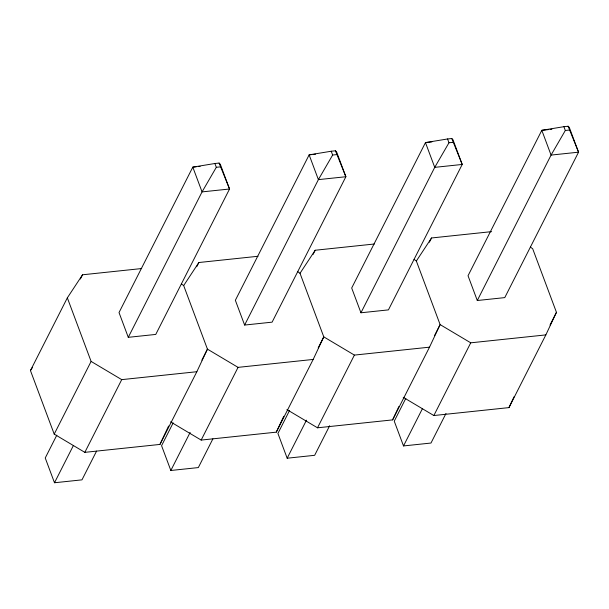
<?xml version="1.0" encoding="UTF-8"?>
<svg xmlns="http://www.w3.org/2000/svg" width="609" height="609" viewBox="0 0 609 609"><rect width="100%" height="100%" fill="white"/><g stroke="black" fill="none" stroke-linecap="round" stroke-linejoin="round"><path stroke-width="0.91" d="M141.676 268.546L82.527 274.788L67.34 297.847L30.45 370.561L54.216 434.126L84.834 452.35L159.946 444.425L168.586 426.034M159.946 444.425L196.836 371.718L207.441 349.14L183.674 285.575L181.375 283.923M170.55 421.854L201.168 440.079L276.288 432.154L283.748 416.274M276.288 432.154L313.178 359.439L323.782 336.868L300.009 273.296L297.717 271.652M286.892 409.583L317.51 427.807L392.622 419.883L398.903 406.507M392.622 419.883L429.512 347.168L440.117 324.597L416.35 261.025L414.051 259.373M403.227 397.312L433.844 415.536L508.957 407.611L514.065 396.741M508.957 407.611L545.847 334.897L556.451 312.326L532.685 248.754L530.386 247.102M80.38 279.013L82.527 274.788M54.216 434.126L91.106 361.419L67.34 297.847M56.82 435.161L45.241 457.983L54.498 482.754L81.979 479.854L96.565 451.109M54.498 482.754L73.377 445.552M128.278 337.325L202.059 191.896L216.309 167.308L214.893 163.509L192.802 167.132L119.021 312.562L128.278 337.325L155.759 334.425L229.54 189.003L220.283 164.232L219.103 163.06L214.893 163.509M84.834 452.35L121.724 379.635L196.836 371.718M196.715 266.742L198.861 262.517L258.01 256.275M201.868 360.132L207.441 349.14L238.058 367.364L313.178 359.439M173.162 422.882L161.575 445.712L170.84 470.483L198.321 467.583L212.906 438.838M170.84 470.483L190.137 432.436M244.62 325.054L318.393 179.625L332.643 155.036L331.227 151.238L309.136 154.861L235.356 300.29L244.62 325.054L272.101 322.153L345.874 176.732L336.617 151.961L335.437 150.788L331.227 151.238M201.168 440.079L238.058 367.364M313.049 254.471L315.196 250.246L374.352 244.003M318.202 347.861L323.782 336.868L354.4 355.093L429.512 347.168M289.496 410.611L277.917 433.441L287.174 458.212L314.655 455.311L329.667 425.721M287.174 458.212L306.479 420.164M360.954 312.782L434.735 167.353L448.985 142.757L447.562 138.966L425.47 142.59L351.69 288.011L360.954 312.782L388.435 309.882L462.216 164.453L452.951 139.689L451.779 138.517L447.562 138.966M317.51 427.807L354.4 355.093M429.391 242.199L431.53 237.974L491.623 231.633M434.537 335.589L440.117 324.597L470.734 342.821L545.847 334.897M405.83 398.339L394.251 421.169L403.508 445.94L430.989 443.04L446.001 413.442M403.508 445.94L422.387 408.738M477.289 300.511L551.069 155.082L565.319 130.486L563.896 126.687L541.812 130.318L468.032 275.74L477.289 300.511L504.77 297.611L578.55 152.181L569.293 127.418L568.113 126.246L563.896 126.687M433.844 415.536L470.734 342.821M550.018 325.008L556.451 312.326M30.45 370.561L32.475 367.486M183.674 285.575L198.861 262.517M300.009 273.296L315.196 250.246M416.35 261.025L431.53 237.974M196.463 166.744L192.802 167.132L202.059 191.896L229.54 189.003L219.103 163.06M198.298 166.554L200.125 166.356M311.884 154.572L309.136 154.861L318.393 179.625L345.874 176.732L335.437 150.788M313.719 154.374L315.546 154.184M431.888 141.912L425.47 142.59L434.735 167.353L462.216 164.453L451.779 138.517M548.222 129.641L541.812 130.318L551.069 155.082L578.55 152.181L568.113 126.246M550.056 129.443L551.883 129.253M216.309 167.308L220.527 166.858M332.643 155.036L336.861 154.587M448.985 142.757L453.195 142.316M565.319 130.486L569.529 130.044M91.106 361.419L121.724 379.635"/></g></svg>
